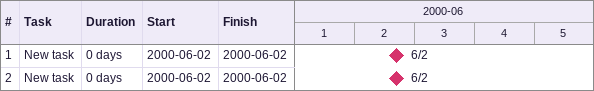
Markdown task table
| ID | Task | Duration | Start | Finish |
|---|---|---|---|---|
| 1 | New task | 0d | 2000-06-02 | 2000-06-02 |
| 2 | New task | 0d | 2000-06-02 | 2000-06-02 |
